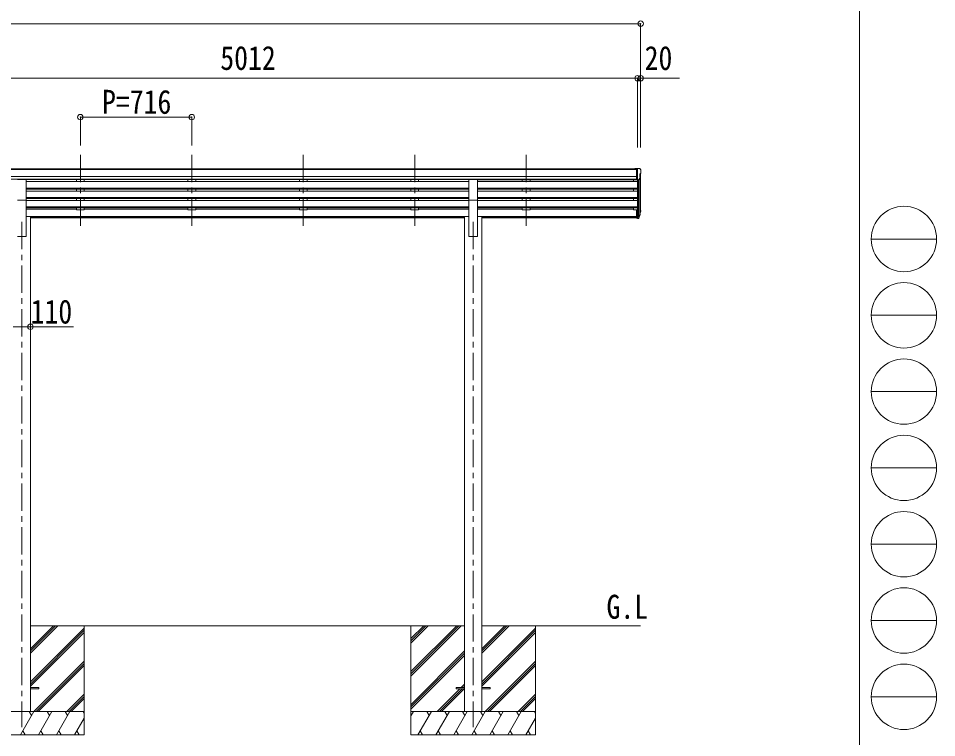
# Model space of a CAD drawing. Units: millimetres at full size, sheet at 1:35; some dimension numbers follow another scale. Extents: x -9837 to 9837, y -6790 to 6790.
# Drawn here: x 3937 to 9837, y -4427 to 192 of the extents above; entities that cross this region are included whole.
import ezdxf
from ezdxf.enums import TextEntityAlignment as Align

# ---------------------------------------------------------------- set-up
doc = ezdxf.new("R2010")
doc.units = ezdxf.units.MM
doc.header["$LTSCALE"] = 35
doc.header["$PDMODE"] = 32
doc.header["$PDSIZE"] = 35
doc.linetypes.add('CHAIN1', pattern=[8, 5, -1, 1, -1])
for name, color, linetype, lineweight in [('0-0_0', 7, 'Continuous', 9), ('0-1_本体', 5, 'CHAIN1', 9), ('0-3_ELV2', 4, 'Continuous', 9), ('0-6_OTH_LINE', 6, 'Continuous', 9), ('F-0_240', 7, 'Continuous', 9)]:
    doc.layers.add(name, color=color, linetype=linetype, lineweight=lineweight)
doc.layers.add('0-7_SHAPE', color=7, linetype='Continuous')
doc.styles.add('ＭＳ ゴシック', font='')
doc.styles.get('ＭＳ ゴシック').set_extended_font_data('MS Gothic')

msp = doc.modelspace()

# ---------------------------------------------------------------- linework, layer by layer
at = {"layer": '0-0_0'}
for p, q in [((4014.81, -3884.85), (4190.44, -3709.22)), ((4014.81, -3870.71), (4176.3, -3709.22)), ((4014.81, -3856.56), (4162.16, -3709.22)), ((4014.81, -3709.22), (6804.41, -3709.22)), ((4359.61, -3709.22), (4359.61, -4409.22)), ((6459.61, -3709.22), (6459.61, -4409.22)), ((6459.61, -4003.4), (6753.79, -3709.22)), ((6459.61, -4017.54), (6767.93, -3709.22)), ((6459.61, -4031.68), (6782.07, -3709.22)), ((6459.61, -3819.55), (6569.94, -3709.22)), ((6459.61, -3805.41), (6555.8, -3709.22)), ((6459.61, -3791.27), (6541.66, -3709.22)), ((6914.81, -3709.22), (7935.61, -3709.22)), ((6914.81, -3884.85), (7090.44, -3709.22)), ((6914.81, -3870.71), (7076.3, -3709.22)), ((6914.81, -3856.56), (7062.16, -3709.22)), ((7259.61, -3709.22), (7259.61, -4409.22)), ((4014.81, -4068.69), (4359.61, -3723.9)), ((4014.81, -4082.84), (4359.61, -3738.04)), ((4014.81, -4096.98), (4359.61, -3752.18)), ((6914.81, -4068.69), (7259.61, -3723.9)), ((6914.81, -4082.84), (7259.61, -3738.04)), ((6914.81, -4096.98), (7259.61, -3752.18)), ((6459.61, -4215.53), (6804.41, -3870.73)), ((6459.61, -4229.67), (6804.41, -3884.87)), ((4036.42, -4259.22), (4359.61, -3936.03)), ((4050.56, -4259.22), (4359.61, -3950.17)), ((6459.61, -4243.81), (6804.41, -3899.01)), ((6936.42, -4259.22), (7259.61, -3936.03)), ((6950.56, -4259.22), (7259.61, -3950.17)), ((4064.7, -4259.22), (4359.61, -3964.31)), ((6964.7, -4259.22), (7259.61, -3964.31)), ((6628.05, -4259.22), (6773.55, -4113.72)), ((6642.19, -4259.22), (6787.69, -4113.72)), ((6656.33, -4259.22), (6801.83, -4113.72)), ((6782.55, -4104.72), (6804.41, -4082.86)), ((6796.69, -4104.72), (6804.41, -4097)), ((4248.55, -4259.22), (4359.61, -4148.16)), ((4262.69, -4259.22), (4359.61, -4162.3)), ((4276.83, -4259.22), (4359.61, -4176.44)), ((7148.55, -4259.22), (7259.61, -4148.16)), ((7162.69, -4259.22), (7259.61, -4162.3)), ((7176.83, -4259.22), (7259.61, -4176.44)), ((4359.61, -4259.22), (3559.61, -4259.22)), ((3950.76, -4409.22), (4037.37, -4259.22)), ((4022.37, -4285.2), (4007.37, -4259.22)), ((4066.23, -4409.22), (4152.84, -4259.22)), ((4137.84, -4285.2), (4122.84, -4259.22)), ((4181.71, -4409.22), (4268.31, -4259.22)), ((4238.31, -4259.22), (4253.31, -4285.2)), ((4297.17, -4409.22), (4359.61, -4301.08)), ((4353.78, -4259.22), (4359.61, -4269.32)), ((7259.61, -4259.22), (6459.61, -4259.22)), ((6459.61, -4286.72), (6475.49, -4259.22)), ((6504.35, -4409.22), (6590.96, -4259.22)), ((6575.96, -4285.2), (6560.96, -4259.22)), ((6619.82, -4409.22), (6706.43, -4259.22)), ((6691.43, -4285.2), (6676.42, -4259.22)), ((6735.29, -4409.22), (6821.9, -4259.22)), ((6806.9, -4285.2), (6791.9, -4259.22)), ((6850.76, -4409.22), (6937.37, -4259.22)), ((6922.37, -4285.2), (6907.37, -4259.22)), ((6966.23, -4409.22), (7052.84, -4259.22)), ((7037.84, -4285.2), (7022.84, -4259.22)), ((7081.71, -4409.22), (7168.31, -4259.22)), ((7138.31, -4259.22), (7153.31, -4285.2)), ((7197.17, -4409.22), (7259.61, -4301.08)), ((7253.78, -4259.22), (7259.61, -4269.32)), ((3559.61, -4409.22), (4359.61, -4409.22)), ((3965.76, -4383.24), (3980.76, -4409.22)), ((4081.23, -4383.24), (4096.23, -4409.22)), ((4196.7, -4383.24), (4211.7, -4409.22)), ((4312.17, -4383.24), (4327.17, -4409.22)), ((6459.61, -4409.22), (7259.61, -4409.22)), ((6519.35, -4383.24), (6534.35, -4409.22)), ((6634.82, -4383.24), (6649.82, -4409.22)), ((6750.29, -4383.24), (6765.29, -4409.22)), ((6865.76, -4383.24), (6880.76, -4409.22)), ((6981.23, -4383.24), (6996.23, -4409.22)), ((7096.7, -4383.24), (7111.7, -4409.22)), ((7212.17, -4383.24), (7227.17, -4409.22))]:
    msp.add_line(p, q, dxfattribs=at)
at = {"layer": '0-1_本体'}
for p, q in [((4335.61, -684.81), (4335.61, -1162.33)), ((5051.61, -684.81), (5051.61, -1162.33)), ((5767.61, -684.81), (5767.61, -1162.33)), ((6483.61, -684.81), (6483.61, -1162.33)), ((7199.61, -684.81), (7199.61, -1162.33)), ((3959.61, -1115.65), (3959.61, -4359.22)), ((6859.61, -1115.65), (6859.61, -4359.22))]:
    msp.add_line(p, q, dxfattribs=at)
at = {"layer": '0-3_ELV2'}
for p, q in [((7909.11, -822.69), (2910.11, -822.69)), ((2920.11, -773.94), (7909.11, -773.94)), ((2920.11, -779.16), (7909.11, -779.16)), ((7909.11, -772.34), (7899.11, -772.43)), ((7899.11, -773.94), (7899.11, -772.43)), ((7909.11, -844.32), (7909.11, -772.34)), ((7927.61, -772.34), (7909.11, -772.34)), ((7915.61, -845.32), (7915.61, -772.34)), ((7927.61, -772.34), (7929.94, -772.48)), ((7929.61, -806.85), (7929.61, -823.13)), ((7935.08, -803.52), (7929.76, -806.59)), ((7930.7, -772.9), (7934.77, -778.71)), ((7935.61, -802.91), (7935.61, -1037.58)), ((7937.61, -781.71), (7937.61, -782.34)), ((7909.11, -840.54), (2910.11, -840.54)), ((3932.11, -842.97), (3987.11, -842.97)), ((3987.11, -974.77), (3987.11, -842.97)), ((6832.11, -843.79), (3987.11, -843.79)), ((6832.11, -856.3), (3987.11, -856.3)), ((4310.61, -843.79), (4310.61, -856.3)), ((4360.61, -843.79), (4360.61, -856.2)), ((5026.61, -843.79), (5026.61, -856.3)), ((5076.61, -843.79), (5076.61, -856.2)), ((5742.61, -843.79), (5742.61, -856.3)), ((5792.61, -843.79), (5792.61, -856.2)), ((6458.61, -843.79), (6458.61, -856.3)), ((6508.61, -843.79), (6508.61, -856.2)), ((6832.11, -974.77), (6832.11, -842.97)), ((6832.11, -842.97), (6887.11, -842.97)), ((6887.11, -974.77), (6887.11, -842.97)), ((7909.11, -843.89), (6887.11, -843.89)), ((6887.11, -856.3), (7915.61, -856.3)), ((7174.61, -843.79), (7174.61, -856.3)), ((7224.61, -843.79), (7224.61, -856.2)), ((7890.61, -843.79), (7890.61, -856.3)), ((7909.11, -844.32), (7915.61, -844.32)), ((7915.61, -845.32), (7920.82, -845)), ((7915.61, -845.32), (7915.61, -1037.94)), ((7921.61, -844.85), (7921.62, -1082.72)), ((7923.23, -843.51), (7932.24, -827.92)), ((7930.64, -830.68), (7930.64, -1064.29)), ((6832.11, -898.18), (3987.11, -898.18)), ((6832.11, -899.67), (3987.11, -899.67)), ((6832.11, -903.99), (3987.11, -903.99)), ((6832.11, -916.85), (3987.11, -916.85)), ((4310.61, -903.99), (4310.61, -916.85)), ((4360.61, -903.99), (4360.61, -916.85)), ((5026.61, -903.99), (5026.61, -916.85)), ((5076.61, -903.99), (5076.61, -916.85)), ((5742.61, -903.99), (5742.61, -916.85)), ((5792.61, -903.99), (5792.61, -916.85)), ((6458.61, -903.99), (6458.61, -916.85)), ((6508.61, -903.99), (6508.61, -916.85)), ((6887.11, -898.18), (7915.61, -898.18)), ((6887.11, -899.67), (7915.61, -899.67)), ((6887.11, -903.99), (7915.61, -903.99)), ((6887.11, -916.85), (7915.61, -916.85)), ((7174.61, -903.99), (7174.61, -916.85)), ((7224.61, -903.99), (7224.61, -916.85)), ((7890.61, -903.99), (7890.61, -916.85)), ((3932.11, -974.77), (3987.11, -974.77)), ((6832.11, -958.72), (3987.11, -958.72)), ((6832.11, -960.22), (3987.11, -960.22)), ((6832.11, -964.54), (3987.11, -964.54)), ((3987.11, -974.77), (3987.11, -1209.22)), ((6832.11, -977.39), (3987.11, -977.39)), ((4310.61, -964.54), (4310.61, -977.29)), ((4360.61, -964.54), (4360.61, -977.39)), ((5026.61, -964.54), (5026.61, -977.29)), ((5076.61, -964.54), (5076.61, -977.39)), ((5742.61, -964.54), (5742.61, -977.29)), ((5792.61, -964.54), (5792.61, -977.39)), ((6458.61, -964.54), (6458.61, -977.29)), ((6508.61, -964.54), (6508.61, -977.39)), ((6832.11, -974.77), (6832.11, -1209.22)), ((6832.11, -974.77), (6887.11, -974.77)), ((6887.11, -958.72), (7915.61, -958.72)), ((6887.11, -960.22), (7915.61, -960.22)), ((6887.11, -964.54), (7915.61, -964.54)), ((6887.11, -974.77), (6887.11, -1209.22)), ((6887.11, -977.39), (7915.61, -977.39)), ((7174.61, -964.54), (7174.61, -977.29)), ((7224.61, -964.54), (7224.61, -977.39)), ((7890.61, -964.54), (7890.61, -977.39)), ((6832.11, -1019.27), (3987.11, -1019.27)), ((6832.11, -1020.77), (3987.11, -1020.77)), ((6832.11, -1025.09), (3987.11, -1025.09)), ((4310.61, -1033.63), (3987.11, -1033.63)), ((4310.61, -1025.09), (4310.61, -1038.57)), ((4360.61, -1038.57), (4310.61, -1038.57)), ((4360.61, -1025.09), (4360.61, -1038.57)), ((5026.61, -1033.63), (4360.61, -1033.63)), ((5026.61, -1025.09), (5026.61, -1038.57)), ((5076.61, -1038.57), (5026.61, -1038.57)), ((5076.61, -1025.09), (5076.61, -1038.57)), ((5742.61, -1033.63), (5076.61, -1033.63)), ((5742.61, -1025.09), (5742.61, -1038.57)), ((5792.61, -1038.57), (5742.61, -1038.57)), ((5792.61, -1025.09), (5792.61, -1038.57)), ((6458.61, -1033.63), (5792.61, -1033.63)), ((6458.61, -1025.09), (6458.61, -1038.57)), ((6508.61, -1038.57), (6458.61, -1038.57)), ((6508.61, -1025.09), (6508.61, -1038.57)), ((6832.11, -1033.63), (6508.61, -1033.63)), ((6887.11, -1019.27), (7915.61, -1019.27)), ((6887.11, -1020.77), (7915.61, -1020.77)), ((6887.11, -1025.09), (7915.61, -1025.09)), ((6887.11, -1033.63), (7174.61, -1033.63)), ((7174.61, -1025.09), (7174.61, -1038.57)), ((7224.61, -1038.57), (7174.61, -1038.57)), ((7224.61, -1025.09), (7224.61, -1038.57)), ((7890.61, -1033.63), (7224.61, -1033.63)), ((7890.61, -1025.09), (7890.61, -1038.57)), ((7890.61, -1038.57), (7909.11, -1038.57)), ((7909.11, -1037.94), (7909.11, -1091.97)), ((7909.11, -1037.94), (7915.61, -1037.94)), ((7915.61, -1037.94), (7915.61, -1092.72)), ((7933.91, -1050.75), (7930.64, -1057.82)), ((7934.51, -1052.13), (7930.64, -1060.08)), ((4014.81, -1080.22), (3987.11, -1080.22)), ((4014.81, -1080.22), (4014.81, -4259.22)), ((6804.41, -1080.65), (4014.81, -1080.65)), ((6804.41, -1082.04), (4014.81, -1082.04)), ((6804.41, -1089.73), (4014.81, -1089.73)), ((6804.41, -1080.22), (6804.41, -4259.22)), ((6804.41, -1080.22), (6832.11, -1080.22)), ((6914.81, -1080.22), (6887.11, -1080.22)), ((6914.81, -1080.22), (6914.81, -4259.22)), ((6914.81, -1080.65), (7909.11, -1080.65)), ((6914.81, -1082.04), (7909.11, -1082.04)), ((7909.11, -1089.73), (6914.81, -1089.73)), ((7909.11, -1078.07), (7915.61, -1078.07)), ((7909.11, -1082.95), (7915.61, -1082.95)), ((7909.11, -1091.97), (7915.61, -1091.97)), ((7915.61, -1082.97), (7920.74, -1082.97)), ((7915.61, -1084.78), (7920.45, -1084.78)), ((7915.61, -1092.72), (7920.45, -1092.72)), ((7922.04, -1082.3), (7929.8, -1066.89)), ((7931.24, -1067.25), (7923.05, -1083.43)), ((7931.86, -1067.81), (7923.05, -1091.36)), ((7932.2, -1063.41), (7931.86, -1067.81)), ((3932.11, -1209.22), (3987.11, -1209.22)), ((6832.11, -1209.22), (6887.11, -1209.22)), ((4014.81, -4104.72), (4069.61, -4104.72)), ((4014.81, -4113.72), (4069.61, -4113.72)), ((4069.61, -4104.72), (4069.61, -4113.72)), ((6749.61, -4104.72), (6804.41, -4104.72)), ((6914.81, -4104.72), (6969.61, -4104.72)), ((6914.81, -4113.72), (6969.61, -4113.72)), ((6969.61, -4104.72), (6969.61, -4113.72))]:
    msp.add_line(p, q, dxfattribs=at)
msp.add_lwpolyline([(6749.61, -4104.72), (6749.61, -4113.72), (6804.41, -4113.72)], dxfattribs=at)
for centre, radius, start, end in [((7929.91, -806.85), 0.3, 120, 180), ((7929.91, -823.13), 0.3, 180, 265.2833), ((7929.64, -826.42), 3, 330, 85.2833), ((7929.88, -773.48), 1, 35, 86.5), ((7934.61, -781.71), 3, 0, 87), ((7930.7, -799.15), 6.18, 315.00103, 354.2965), ((7735.61, -782.34), 202, 355.05096, 0), ((7920.63, -842.01), 3, 273.5, 330), ((7905.02, -1041.26), 30.41, 341.80266, 352.8448), ((7906.43, -1043.02), 29.53, 342.01856, 353.49194)]:
    msp.add_arc(centre, radius, start, end, dxfattribs=at)
for centre, major_axis, ratio, start_param, end_param in [((7847.75, -1036.77), (-87.93, 4.42), 0.541684, 3.060334, 3.2172517), ((7846.96, -1043.45), (89.06, 1.43), 0.57596, 6.1985533, 6.3701348), ((7920.45, -1082.07), (3, 0), 0.90356, 4.712389, 5.7595865), ((7920.45, -1090), (-3, 0), 0.90356, 1.5707963, 2.6179939), ((7920.74, -1081.62), (1.5, 0), 0.90356, 4.712389, 5.7595865), ((7845.69, -1043.35), (88.05, 0), 0.90356, 5.9828017, 6.0168888), ((7930.9, -1063.41), (-1.3, 0), 0.90356, 2.9359903, 4.9130961), ((7844.98, -1047.22), (89.07, 0), 0.90356, 6.0316505, 6.077583)]:
    msp.add_ellipse(centre, major_axis=major_axis, ratio=ratio, start_param=start_param, end_param=end_param, dxfattribs=at)
at = {"layer": '0-6_OTH_LINE'}
for p, q in [((-2128.39, 157.84), (7935.61, 157.84)), ((7935.61, 157.84), (7935.61, -634.81)), ((2903.61, -192.16), (7915.61, -192.16)), ((7915.61, -192.16), (7915.61, -637.58)), ((7915.61, -192.16), (7935.61, -192.16)), ((7935.61, -192.16), (7935.61, -637.58)), ((4335.61, -442.16), (4335.61, -624.62)), ((4335.61, -442.16), (5051.61, -442.16)), ((5051.61, -442.16), (5051.61, -624.62)), ((3904.41, -1788.77), (4014.81, -1788.77))]:
    msp.add_line(p, q, dxfattribs=at)
at = {"layer": '0-6_OTH_LINE', "lineweight": 18}
for p, q in [((8184.44, -192.16), (7935.61, -192.16)), ((4014.81, -1788.77), (4292.02, -1788.77))]:
    msp.add_line(p, q, dxfattribs=at)
at = {"layer": '0-6_OTH_LINE'}
for p in [(7935.61, 157.84), (7915.61, -192.16), (7935.61, -192.16), (4335.61, -442.16), (5051.61, -442.16), (4014.81, -1788.77)]:
    msp.add_point(p, dxfattribs=at)
at = {"layer": 'F-0_240', "color": 5}
msp.add_line((9342.6, 6790), (9342.6, -6790), dxfattribs=at)
at = {"layer": 'F-0_240', "color": 4}
for p, q in [((9417.4, -1225), (9837.4, -1225)), ((9417.4, -1715), (9837.4, -1715)), ((9417.4, -2205), (9837.4, -2205)), ((9417.4, -2695), (9837.4, -2695)), ((9417.4, -3185), (9837.4, -3185)), ((9417.4, -3675), (9837.4, -3675)), ((9417.4, -4165), (9837.4, -4165))]:
    msp.add_line(p, q, dxfattribs=at)
for centre in [(9627.4, -1225), (9627.4, -1715), (9627.4, -2205), (9627.4, -2695), (9627.4, -3185), (9627.4, -3675), (9627.4, -4165)]:
    msp.add_circle(centre, 210, dxfattribs=at)

# ---------------------------------------------------------------- texts
at = {"layer": '0-6_OTH_LINE', "color": 7, "style": 'ＭＳ ゴシック', "width": 0.85}
for s, p in [('5012', (5234.61, -185.16)), ('20', (7961.19, -185.59)), ('P=716', (4474.86, -467.16)), ('110', (4015.94, -1814.14))]:
    msp.add_text(s, height=154, dxfattribs=at).set_placement(p, align=Align.BOTTOM_LEFT)
at = {"layer": '0-7_SHAPE', "style": 'ＭＳ ゴシック', "width": 0.85}
msp.add_text('G.L', height=154, dxfattribs=at).set_placement((7716.28, -3709.87), align=Align.BOTTOM_LEFT)

doc.saveas('drawing.dxf')
